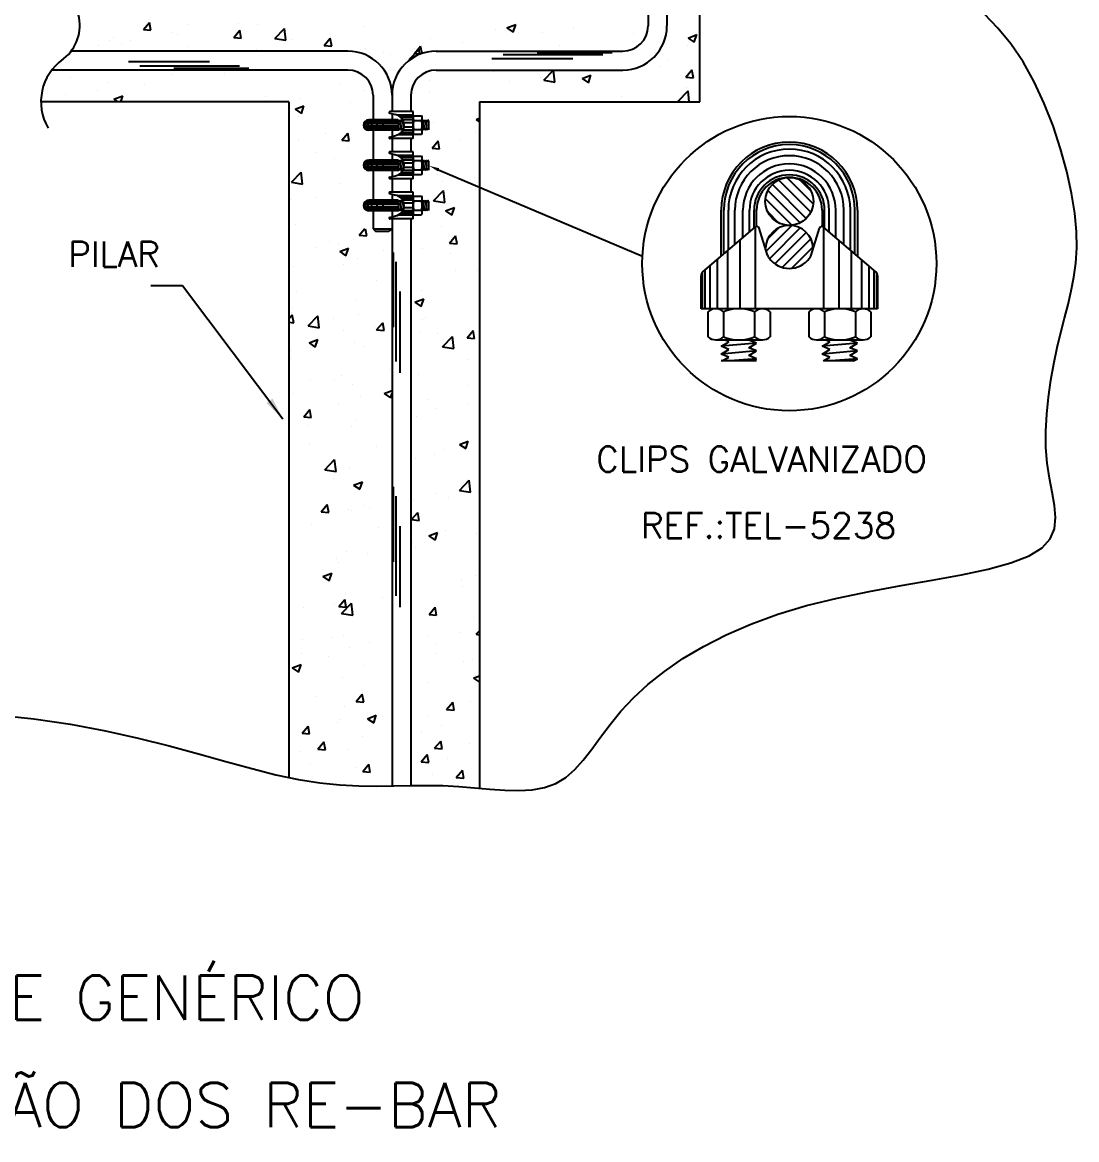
# Model space of a CAD drawing. Header units: millimetres. Extents: x -6590.6 to -6575.7, y -4438.3 to -4423.4.
# Drawn here: x -6584.1 to -6575.73, y -4438.28 to -4429.42 of the extents above; entities that cross this region are included whole.
import ezdxf
from ezdxf.enums import TextEntityAlignment as Align

# ---------------------------------------------------------------- set-up
doc = ezdxf.new("R2010")
doc.units = ezdxf.units.MM
doc.header["$LTSCALE"] = 10
doc.layers.add('Termotécnica', color=7, linetype='Continuous')
doc.styles.add('60CL', font='romans.shx', dxfattribs={"height": 1.5})
doc.styles.add('r140', font='romans.shx')
doc.styles.add('r80', font='romans.shx')

# ---------------------------------------------------------------- blocks, each defined once
blk = doc.blocks.new('*X1')
at = {"color": 0}
for p, q in [((4775.85, 1685.31), (4775.85, 1685.31)), ((4855.79, 1687.53), (4855.79, 1687.53)), ((4897.92, 1688.18), (4897.92, 1688.18)), ((4796.89, 1674.88), (4796.89, 1674.88)), ((4805.28, 1681.13), (4805.28, 1681.13)), ((4834.77, 1679.87), (4834.77, 1679.87)), ((4989, 1680.34), (4989, 1680.34)), ((5008.37, 1675.18), (5008.37, 1675.18)), ((4753.94, 1674.09), (4753.94, 1674.09)), ((4771.86, 1671.58), (4771.86, 1671.58)), ((4810.3, 1668.14), (4817.3, 1670.82)), ((4810.3, 1668.14), (4813.44, 1666.02)), ((4815.69, 1666.02), (4817.3, 1670.82)), ((4930.68, 1670.33), (4930.68, 1670.33)), ((4957.86, 1668.78), (4957.86, 1668.78)), ((4954.01, 1660.13), (4961.01, 1662.81)), ((4954.01, 1660.13), (4958.98, 1656.77)), ((4958.98, 1656.77), (4961.01, 1662.81)), ((4997.68, 1665.33), (4997.68, 1665.33)), ((4956.92, 1654.31), (4956.92, 1654.31)), ((4978, 1640.88), (4978, 1640.88)), ((4990.95, 1635.5), (4995.77, 1641.24)), ((4996.93, 1634.97), (4995.77, 1641.24)), ((4956.64, 1635.49), (4956.64, 1635.49)), ((4990.95, 1635.5), (4996.92, 1634.97)), ((4971.37, 1625.89), (4971.37, 1625.89)), ((4996.4, 1629.19), (4996.4, 1629.19)), ((4984.87, 1620.68), (4984.87, 1620.68)), ((4951.07, 1602.2), (4958.85, 1610.31)), ((4959.96, 1600.81), (4958.86, 1610.31)), ((4951.07, 1602.2), (4959.96, 1600.82)), ((4955.42, 1602.2), (4955.42, 1602.2)), ((4990.4, 1601.22), (4990.4, 1601.22)), ((4950.51, 1588.71), (4950.51, 1588.71)), ((4970.1, 1589.75), (4970.1, 1589.75)), ((4954.21, 1568.91), (4954.21, 1568.91)), ((5004.82, 1560.28), (5009.22, 1565.51)), ((5004.82, 1560.28), (5010.8, 1559.75)), ((5010.8, 1559.75), (5009.84, 1564.94)), ((4981.66, 1555.29), (4981.66, 1555.29)), ((4988.7, 1553.71), (4988.7, 1553.71)), ((4970.93, 1550.12), (4970.93, 1550.12)), ((4989.37, 1547.35), (4996.37, 1550.04)), ((4989.37, 1547.35), (4994.34, 1543.99)), ((4994.34, 1543.99), (4996.37, 1550.03)), ((5003.5, 1542.02), (5003.5, 1542.02)), ((5024.31, 1547.87), (5024.31, 1547.87)), ((4952.99, 1535.62), (4952.99, 1535.62)), ((4992.01, 1536.69), (4992.01, 1536.69)), ((5018.51, 1524.17), (5018.51, 1524.17)), ((4955.36, 1515.85), (4955.36, 1515.85)), ((5002.29, 1508.73), (5002.29, 1508.73)), ((4951.03, 1499.29), (4951.03, 1499.29)), ((4951.78, 1502.33), (4951.78, 1502.33)), ((4949.09, 1493.86), (4951.79, 1497.08)), ((4949.09, 1491.15), (4952.95, 1490.81)), ((4952.95, 1490.81), (4951.79, 1497.08)), ((4964.32, 1488.23), (4972.11, 1496.35)), ((4973.22, 1486.85), (4972.11, 1496.35)), ((4984.58, 1494.05), (4984.58, 1494.05)), ((5004.42, 1497.04), (5004.42, 1497.04)), ((5018.7, 1485.06), (5023.52, 1490.8)), ((5024.68, 1484.53), (5023.52, 1490.8)), ((4964.32, 1488.23), (4973.22, 1486.85)), ((4992.2, 1484.73), (4992.2, 1484.73)), ((5017.24, 1488.02), (5017.24, 1488.02)), ((5018.7, 1485.06), (5024.68, 1484.54)), ((4965.04, 1474.84), (4972.04, 1477.52)), ((4965.04, 1474.84), (4970.01, 1471.48)), ((4970.01, 1471.48), (4972.04, 1477.52)), ((5001.07, 1475.44), (5001.07, 1475.44)), ((5008.54, 1472.09), (5008.54, 1472.09)), ((4950.56, 1469.04), (4950.56, 1469.04)), ((4950.22, 1462.08), (4950.22, 1462.08)), ((5028.8, 1453.57), (5028.8, 1453.57)), ((4965.9, 1445.28), (4965.9, 1445.28)), ((4984.94, 1445.94), (4984.94, 1445.94)), ((4990.93, 1448.58), (4990.93, 1448.58)), ((4949.34, 1435.75), (4949.34, 1435.75)), ((4999.85, 1442.16), (4999.85, 1442.16)), ((5024.73, 1434.57), (5030.88, 1436.93)), ((4952.64, 1434.76), (4952.64, 1434.76)), ((4988.41, 1427.09), (4988.41, 1427.09)), ((5006.03, 1432.5), (5006.03, 1432.5)), ((5024.73, 1434.57), (5029.7, 1431.22)), ((5029.7, 1431.21), (5030.88, 1434.72)), ((4960.85, 1416.11), (4965.67, 1421.86)), ((4966.83, 1415.59), (4965.67, 1421.86)), ((4960.85, 1416.11), (4966.82, 1415.59)), ((4964.62, 1409.14), (4964.62, 1409.14)), ((5002.5, 1414.12), (5002.5, 1414.12)), ((4998.64, 1408.87), (4998.64, 1408.87)), ((4965.05, 1395.11), (4965.05, 1395.11)), ((5018.43, 1392.85), (5018.43, 1392.85)), ((4977.58, 1374.27), (4985.37, 1382.39)), ((4986.48, 1372.89), (4985.37, 1382.38)), ((4976.19, 1374.68), (4976.19, 1374.68)), ((4977.58, 1374.27), (4986.47, 1372.89)), ((4997.42, 1375.58), (4997.42, 1375.58)), ((4984.28, 1367.42), (4984.28, 1367.42)), ((5000.39, 1362.06), (5007.4, 1364.75)), ((5005.37, 1358.7), (5007.4, 1364.74)), ((5000.39, 1362.06), (5005.37, 1358.7)), ((4974.72, 1340.9), (4979.54, 1346.64)), ((4974.72, 1340.9), (4980.7, 1340.37)), ((4980.7, 1340.37), (4979.54, 1346.64)), ((4996.21, 1342.29), (4996.21, 1342.29)), ((4998.96, 1341.75), (4998.96, 1341.75)), ((5008.24, 1345.46), (5008.24, 1345.46)), ((5013.04, 1343.56), (5013.04, 1343.56)), ((4949.88, 1335.24), (4949.88, 1335.24)), ((4949.92, 1335.45), (4949.92, 1335.45)), ((4966.66, 1330.57), (4966.66, 1330.57)), ((5020.04, 1328.32), (5020.04, 1328.32)), ((4986.73, 1304.12), (4986.73, 1304.12)), ((4994.99, 1309), (4994.99, 1309)), ((5011.76, 1307.41), (5011.76, 1307.41)), ((4988.11, 1300.46), (4988.11, 1300.46)), ((4976.06, 1289.54), (4983.07, 1292.23)), ((4976.06, 1289.54), (4981.04, 1286.19)), ((4979.06, 1290.92), (4979.06, 1290.92)), ((4981.04, 1286.18), (4983.07, 1292.23)), ((4985.46, 1267.97), (4985.46, 1267.97)), ((4988.6, 1265.68), (4993.42, 1271.42)), ((4990.84, 1260.3), (4998.63, 1268.42)), ((4994.58, 1265.15), (4993.42, 1271.42)), ((4993.77, 1275.71), (4993.77, 1275.71)), ((4999.73, 1258.92), (4998.63, 1268.42)), ((5023.33, 1272.96), (5023.33, 1272.96)), ((4960.42, 1264.67), (4960.42, 1264.67)), ((4988.6, 1265.68), (4994.57, 1265.15)), ((4990.84, 1260.3), (4999.73, 1258.93)), ((4983.99, 1240.79), (4983.99, 1240.79)), ((4992.56, 1242.42), (4992.56, 1242.42)), ((4959.59, 1239.82), (4959.59, 1239.82)), ((4997.02, 1233.52), (4997.02, 1233.52)), ((5012.97, 1237.56), (5012.97, 1237.56)), ((4959.15, 1228.53), (4959.15, 1228.53)), ((4980.67, 1226.39), (4980.67, 1226.39)), ((4951.73, 1217.03), (4958.73, 1219.72)), ((4951.73, 1217.03), (4956.71, 1213.67)), ((4956.71, 1213.67), (4958.73, 1219.71)), ((5007.95, 1218.83), (5007.95, 1218.83)), ((4949.63, 1208.82), (4949.63, 1208.82)), ((4991.34, 1209.13), (4991.34, 1209.13)), ((4970.72, 1194.07), (4970.72, 1194.07)), ((5002.47, 1190.46), (5007.29, 1196.2)), ((5002.47, 1190.46), (5008.45, 1189.93)), ((5008.45, 1189.93), (5007.29, 1196.2)), ((4993.07, 1186.73), (4993.07, 1186.73)), ((5011.42, 1176.77), (5018.42, 1179.45)), ((5016.4, 1173.41), (5018.43, 1179.45)), ((4987.82, 1173.83), (4987.82, 1173.83)), ((4990.13, 1175.84), (4990.13, 1175.84)), ((5011.42, 1176.77), (5016.4, 1173.41)), ((5007.57, 1162.95), (5007.57, 1162.95))]:
    blk.add_line(p, q, dxfattribs=at)

msp = doc.modelspace()

# ---------------------------------------------------------------- linework, layer by layer
at = {"layer": 'Termotécnica', "color": 3}
for p, q in [((-6579.1324, -4424.1858), (-6579.1324, -4429.4507)), ((-6578.9824, -4424.1858), (-6578.9824, -4429.4507)), ((-6578.7213, -4430.0526), (-6578.7213, -4429.2579)), ((-6581.5139, -4429.6507), (-6583.7104, -4429.6507)), ((-6580.8139, -4429.6507), (-6579.3324, -4429.6507)), ((-6581.5139, -4429.8007), (-6583.8639, -4429.8007)), ((-6580.8139, -4429.8007), (-6579.3324, -4429.8007)), ((-6581.3139, -4430.0007), (-6581.3139, -4430.1954)), ((-6581.1639, -4430.0007), (-6581.1639, -4430.1301)), ((-6581.0139, -4430.0007), (-6581.0139, -4430.1301)), ((-6581.9818, -4430.0526), (-6583.949, -4430.0526)), ((-6581.9818, -4430.0526), (-6581.9818, -4435.4111)), ((-6580.4708, -4430.0526), (-6578.7213, -4430.0526)), ((-6580.4708, -4430.0526), (-6580.4708, -4435.4972)), ((-6581.1639, -4430.1468), (-6581.1639, -4430.1954)), ((-6581.3139, -4430.2786), (-6581.3139, -4430.5144)), ((-6581.1639, -4430.2786), (-6581.1639, -4430.3272)), ((-6581.1639, -4430.3439), (-6581.1639, -4430.449)), ((-6581.0139, -4430.3439), (-6581.0139, -4430.449)), ((-6581.1639, -4430.471), (-6581.1639, -4430.5144)), ((-6581.3139, -4430.5024), (-6581.3139, -4430.5144)), ((-6581.3139, -4430.5975), (-6581.3139, -4430.8333)), ((-6581.1639, -4430.5975), (-6581.1639, -4430.6461)), ((-6581.1639, -4430.6629), (-6581.1639, -4430.768)), ((-6581.0139, -4430.6629), (-6581.0139, -4430.768)), ((-6581.3139, -4430.8214), (-6581.3139, -4430.8333)), ((-6581.1639, -4430.7847), (-6581.1639, -4430.8333)), ((-6581.1639, -4430.79), (-6581.1639, -4430.8333)), ((-6581.3139, -4430.9165), (-6581.3139, -4431.0609)), ((-6581.1639, -4430.9165), (-6581.1639, -4430.9651)), ((-6581.1639, -4430.9165), (-6581.1639, -4430.9651)), ((-6581.1639, -4430.9818), (-6581.1639, -4435.4781)), ((-6581.0139, -4430.9818), (-6581.0139, -4435.4751))]:
    msp.add_line(p, q, dxfattribs=at)
at = {"layer": 'Termotécnica', "color": 1, "linetype": 'Continuous'}
for p, q in [((-6583.1365, -4429.4801), (-6583.0883, -4429.4226)), ((-6583.0767, -4429.4853), (-6583.0883, -4429.4227)), ((-6583.1365, -4429.4801), (-6583.0767, -4429.4853)), ((-6582.9026, -4429.5045), (-6582.9026, -4429.5045)), ((-6582.7874, -4429.4399), (-6582.7874, -4429.4399)), ((-6582.4192, -4429.5428), (-6582.371, -4429.4854)), ((-6582.3832, -4429.4296), (-6582.3832, -4429.4296)), ((-6582.3594, -4429.5481), (-6582.371, -4429.4854)), ((-6582.2304, -4429.4365), (-6582.2304, -4429.4365)), ((-6582.0946, -4429.5511), (-6582.0167, -4429.47)), ((-6582.0057, -4429.565), (-6582.0167, -4429.47)), ((-6581.3814, -4429.4592), (-6581.3814, -4429.4592)), ((-6580.344, -4429.4826), (-6580.344, -4429.4826)), ((-6580.2522, -4429.4664), (-6580.1821, -4429.4395)), ((-6580.2522, -4429.4664), (-6580.2024, -4429.5)), ((-6580.2024, -4429.5), (-6580.1821, -4429.4396)), ((-6579.9722, -4429.499), (-6579.9722, -4429.499)), ((-6579.7219, -4429.4661), (-6579.7219, -4429.4661)), ((-6579.2499, -4429.5089), (-6579.2499, -4429.5089)), ((-6583.4077, -4429.5686), (-6583.4077, -4429.5686)), ((-6583.3706, -4429.54), (-6583.3706, -4429.54)), ((-6583.3103, -4429.591), (-6583.3103, -4429.591)), ((-6583.2407, -4429.5695), (-6583.2407, -4429.5695)), ((-6582.862, -4429.5197), (-6582.862, -4429.5197)), ((-6582.4192, -4429.5428), (-6582.3594, -4429.5481)), ((-6582.0946, -4429.5511), (-6582.0057, -4429.5649)), ((-6581.9646, -4429.5593), (-6581.9646, -4429.5593)), ((-6581.702, -4429.6056), (-6581.6537, -4429.5481)), ((-6581.6422, -4429.6108), (-6581.6537, -4429.5482)), ((-6580.8575, -4429.5531), (-6580.8575, -4429.5531)), ((-6580.6038, -4429.5822), (-6580.6038, -4429.5822)), ((-6578.815, -4429.5465), (-6578.745, -4429.5196)), ((-6578.815, -4429.5465), (-6578.7653, -4429.58)), ((-6578.7653, -4429.5801), (-6578.745, -4429.5197)), ((-6583.491, -4429.6025), (-6583.491, -4429.6025)), ((-6582.7764, -4429.6135), (-6582.7764, -4429.6135)), ((-6582.2426, -4429.6361), (-6582.2426, -4429.6361)), ((-6581.702, -4429.6056), (-6581.6422, -4429.6108)), ((-6581.3769, -4429.628), (-6581.3769, -4429.628)), ((-6581.2329, -4429.665), (-6581.2329, -4429.665)), ((-6581.175, -4429.6812), (-6581.175, -4429.6812)), ((-6581.0274, -4429.7167), (-6580.9495, -4429.6355)), ((-6580.9847, -4429.6683), (-6580.9365, -4429.6109)), ((-6580.9847, -4429.6683), (-6580.9359, -4429.6726)), ((-6580.9825, -4429.632), (-6580.9825, -4429.632)), ((-6580.9448, -4429.676), (-6580.9495, -4429.6355)), ((-6580.9258, -4429.669), (-6580.9365, -4429.6109)), ((-6579.8331, -4429.609), (-6579.8331, -4429.609)), ((-6578.8183, -4429.6061), (-6578.8183, -4429.6061)), ((-6581.0274, -4429.7167), (-6581.02, -4429.7178)), ((-6579.0397, -4429.7714), (-6579.0397, -4429.7714)), ((-6578.9747, -4429.7275), (-6578.9747, -4429.7275)), ((-6578.7243, -4429.6945), (-6578.7243, -4429.6945)), ((-6580.3562, -4429.8155), (-6580.3562, -4429.8155)), ((-6579.985, -4429.8605), (-6579.985, -4429.8605)), ((-6579.9601, -4429.8822), (-6579.8822, -4429.801)), ((-6579.8712, -4429.896), (-6579.8822, -4429.801)), ((-6579.6552, -4429.869), (-6579.5852, -4429.8421)), ((-6579.6062, -4429.8106), (-6579.6062, -4429.8106)), ((-6579.6055, -4429.9026), (-6579.5852, -4429.8422)), ((-6578.8329, -4429.8566), (-6578.7847, -4429.7991)), ((-6578.8329, -4429.8566), (-6578.7731, -4429.8618)), ((-6578.7731, -4429.8619), (-6578.7847, -4429.7992)), ((-6580.8696, -4429.8859), (-6580.8696, -4429.8859)), ((-6580.2353, -4429.8934), (-6580.2353, -4429.8934)), ((-6579.9601, -4429.8822), (-6579.8712, -4429.896)), ((-6579.6552, -4429.869), (-6579.6055, -4429.9026)), ((-6578.8304, -4429.939), (-6578.8304, -4429.939)), ((-6580.8669, -4429.9766), (-6580.8669, -4429.9766)), ((-6579.3439, -4430.0094), (-6579.3439, -4430.0094)), ((-6578.8929, -4430.0477), (-6578.815, -4429.9665)), ((-6578.805, -4430.0526), (-6578.815, -4429.9666)), ((-6578.8929, -4430.0477), (-6578.8615, -4430.0526)), ((-6580.8359, -4430.2148), (-6580.8359, -4430.2148)), ((-6580.4955, -4430.1916), (-6580.4708, -4430.1821)), ((-6580.4955, -4430.1916), (-6580.4708, -4430.2082)), ((-6580.4984, -4430.2878), (-6580.4984, -4430.2878)), ((-6580.8459, -4430.4205), (-6580.7977, -4430.3631)), ((-6580.7862, -4430.4258), (-6580.7977, -4430.3631)), ((-6580.625, -4430.3491), (-6580.625, -4430.3491)), ((-6580.8459, -4430.4205), (-6580.7862, -4430.4257)), ((-6580.8939, -4430.5517), (-6580.8939, -4430.5517)), ((-6580.8012, -4430.6254), (-6580.8012, -4430.6254)), ((-6580.5111, -4430.6493), (-6580.5111, -4430.6493)), ((-6580.7614, -4430.6822), (-6580.7614, -4430.6822)), ((-6580.501, -4430.7456), (-6580.501, -4430.7456)), ((-6580.834, -4430.8379), (-6580.7561, -4430.7567)), ((-6580.834, -4430.8379), (-6580.7451, -4430.8517)), ((-6580.7451, -4430.8517), (-6580.7561, -4430.7567)), ((-6580.9061, -4430.8846), (-6580.9061, -4430.8846)), ((-6580.8939, -4430.8707), (-6580.8939, -4430.8707)), ((-6580.7388, -4430.9167), (-6580.6688, -4430.8898)), ((-6580.7388, -4430.9167), (-6580.689, -4430.9503)), ((-6580.689, -4430.9503), (-6580.6688, -4430.8899)), ((-6581.0025, -4431.0755), (-6581.0025, -4431.0755)), ((-6580.7742, -4431.0437), (-6580.7742, -4431.0437)), ((-6580.7072, -4431.1727), (-6580.659, -4431.1153)), ((-6580.7072, -4431.1727), (-6580.6474, -4431.1779)), ((-6580.6474, -4431.178), (-6580.659, -4431.1153)), ((-6580.9183, -4431.2175), (-6580.9183, -4431.2175)), ((-6580.6958, -4431.2566), (-6580.6958, -4431.2566)), ((-6580.6585, -4431.3883), (-6580.6585, -4431.3883)), ((-6580.4849, -4431.3909), (-6580.4849, -4431.3909)), ((-6580.9304, -4431.5504), (-6580.9304, -4431.5504)), ((-6580.9821, -4431.6419), (-6580.9121, -4431.615)), ((-6580.9323, -4431.6754), (-6580.9121, -4431.615)), ((-6580.9821, -4431.6419), (-6580.9324, -4431.6754)), ((-6580.9216, -4431.7827), (-6580.9216, -4431.7827)), ((-6580.8947, -4431.7649), (-6580.8947, -4431.7649)), ((-6580.9426, -4431.8833), (-6580.9426, -4431.8833)), ((-6580.8041, -4431.8917), (-6580.8041, -4431.8917)), ((-6580.5684, -4431.9249), (-6580.5202, -4431.8674)), ((-6580.5087, -4431.9302), (-6580.5202, -4431.8675)), ((-6580.7622, -4431.9959), (-6580.6843, -4431.9148)), ((-6580.6733, -4432.0098), (-6580.6843, -4431.9148)), ((-6580.5684, -4431.9249), (-6580.5087, -4431.9301)), ((-6580.7622, -4431.9959), (-6580.6733, -4432.0097)), ((-6580.5531, -4432.0939), (-6580.5531, -4432.0939)), ((-6580.9547, -4432.2162), (-6580.9547, -4432.2162)), ((-6581.0054, -4432.3418), (-6581.0054, -4432.3418)), ((-6580.5556, -4432.2985), (-6580.5556, -4432.2985)), ((-6580.8786, -4432.4102), (-6580.8786, -4432.4102)), ((-6580.8162, -4432.4883), (-6580.8162, -4432.4883)), ((-6580.5658, -4432.4554), (-6580.5658, -4432.4554)), ((-6580.9669, -4432.5491), (-6580.9669, -4432.5491)), ((-6580.6285, -4432.7696), (-6580.5585, -4432.7427)), ((-6580.6285, -4432.7696), (-6580.5788, -4432.8032)), ((-6580.5788, -4432.8032), (-6580.5585, -4432.7428)), ((-6580.8289, -4432.8498), (-6580.8289, -4432.8498)), ((-6580.7546, -4432.8068), (-6580.7546, -4432.8068)), ((-6580.9791, -4432.882), (-6580.9791, -4432.882)), ((-6580.6296, -4433.1356), (-6580.5517, -4433.0544)), ((-6580.5407, -4433.1494), (-6580.5517, -4433.0544)), ((-6580.6296, -4433.1356), (-6580.5407, -4433.1494)), ((-6580.4778, -4433.1445), (-6580.4778, -4433.1445)), ((-6580.9912, -4433.2149), (-6580.9912, -4433.2149)), ((-6580.8071, -4433.158), (-6580.8071, -4433.158)), ((-6580.7132, -4433.1943), (-6580.7132, -4433.1943)), ((-6581.0082, -4433.3665), (-6580.96, -4433.3091)), ((-6580.9484, -4433.3718), (-6580.96, -4433.3091)), ((-6580.9493, -4433.3178), (-6580.9493, -4433.3178)), ((-6581.0082, -4433.3665), (-6580.9484, -4433.3718)), ((-6580.8718, -4433.4948), (-6580.8018, -4433.4679)), ((-6580.8718, -4433.4948), (-6580.8221, -4433.5283)), ((-6580.8221, -4433.5284), (-6580.8018, -4433.4679)), ((-6580.7385, -4433.4521), (-6580.7385, -4433.4521)), ((-6580.49, -4433.4774), (-6580.49, -4433.4774)), ((-6581.0034, -4433.5478), (-6581.0034, -4433.5478)), ((-6581.0084, -4433.6081), (-6581.0084, -4433.6081)), ((-6580.9763, -4433.5888), (-6580.9763, -4433.5888)), ((-6580.6144, -4433.8486), (-6580.6144, -4433.8486)), ((-6580.5021, -4433.8103), (-6580.5021, -4433.8103)), ((-6580.6078, -4433.9), (-6580.6078, -4433.9)), ((-6580.8694, -4434.1187), (-6580.8212, -4434.0613)), ((-6580.8694, -4434.1187), (-6580.8097, -4434.124)), ((-6580.8097, -4434.124), (-6580.8212, -4434.0613)), ((-6580.5143, -4434.1432), (-6580.5143, -4434.1432)), ((-6580.8709, -4434.2944), (-6580.8709, -4434.2944)), ((-6580.6206, -4434.2615), (-6580.6206, -4434.2615)), ((-6580.4971, -4434.2752), (-6580.4708, -4434.2479)), ((-6580.4971, -4434.2752), (-6580.4708, -4434.2793)), ((-6580.8092, -4434.3596), (-6580.8092, -4434.3596)), ((-6580.81, -4434.4243), (-6580.81, -4434.4243)), ((-6580.5983, -4434.494), (-6580.5983, -4434.494)), ((-6580.5264, -4434.4761), (-6580.5264, -4434.4761)), ((-6580.5182, -4434.6225), (-6580.4708, -4434.6043)), ((-6580.5182, -4434.6225), (-6580.4708, -4434.6545)), ((-6580.5049, -4434.606), (-6580.5049, -4434.606)), ((-6580.8836, -4434.6559), (-6580.8836, -4434.6559)), ((-6580.7307, -4434.8709), (-6580.6825, -4434.8135)), ((-6580.6709, -4434.8762), (-6580.6825, -4434.8135)), ((-6580.5386, -4434.8089), (-6580.5386, -4434.8089)), ((-6581.0113, -4434.8744), (-6581.0113, -4434.8744)), ((-6581.0081, -4434.8679), (-6581.0081, -4434.8679)), ((-6580.7307, -4434.8709), (-6580.6709, -4434.8761)), ((-6580.4743, -4434.8905), (-6580.4743, -4434.8905)), ((-6581.8772, -4435.061), (-6581.829, -4435.0036)), ((-6581.8175, -4435.0663), (-6581.829, -4435.0036)), ((-6580.876, -4434.93), (-6580.876, -4434.93)), ((-6580.768, -4435.0004), (-6580.768, -4435.0004)), ((-6581.8772, -4435.061), (-6581.8175, -4435.0662)), ((-6580.9264, -4435.051), (-6580.9264, -4435.051)), ((-6581.7525, -4435.1858), (-6581.7043, -4435.1283)), ((-6581.6927, -4435.191), (-6581.7043, -4435.1284)), ((-6580.8257, -4435.1798), (-6580.7775, -4435.1224)), ((-6580.8257, -4435.1798), (-6580.766, -4435.1851)), ((-6580.766, -4435.1851), (-6580.7775, -4435.1224)), ((-6580.5508, -4435.1418), (-6580.5508, -4435.1418)), ((-6581.8892, -4435.2073), (-6581.8892, -4435.2073)), ((-6581.7525, -4435.1858), (-6581.6927, -4435.191)), ((-6581.5061, -4435.1871), (-6581.5061, -4435.1871)), ((-6580.9327, -4435.2868), (-6580.8845, -4435.2293)), ((-6580.8729, -4435.292), (-6580.8845, -4435.2294)), ((-6580.7247, -4435.2627), (-6580.7247, -4435.2627)), ((-6581.8086, -4435.3081), (-6581.8086, -4435.3081)), ((-6581.4456, -4435.3333), (-6581.4456, -4435.3333)), ((-6581.3961, -4435.364), (-6581.3478, -4435.3065)), ((-6581.3363, -4435.3693), (-6581.3478, -4435.3066)), ((-6580.9327, -4435.2868), (-6580.8729, -4435.292)), ((-6580.6535, -4435.4115), (-6580.6053, -4435.3541)), ((-6580.5937, -4435.4168), (-6580.6053, -4435.3541)), ((-6581.3961, -4435.364), (-6581.3363, -4435.3692)), ((-6580.8457, -4435.3888), (-6580.8457, -4435.3888)), ((-6580.6535, -4435.4115), (-6580.5937, -4435.4167))]:
    msp.add_line(p, q, dxfattribs=at)
at = {"layer": 'Termotécnica', "color": 1}
for p, q in [((-6579.4924, -4429.6787), (-6580.2827, -4429.6787)), ((-6580.0118, -4429.6613), (-6579.4178, -4429.6613)), ((-6582.6114, -4429.7368), (-6583.2551, -4429.7368)), ((-6582.3746, -4429.7691), (-6583.165, -4429.7691)), ((-6579.7291, -4429.711), (-6580.3729, -4429.711)), ((-6582.8941, -4429.7865), (-6582.3001, -4429.7865)), ((-6581.3835, -4430.2584), (-6581.3835, -4430.2156)), ((-6581.1148, -4430.212), (-6581.3811, -4430.212)), ((-6581.3716, -4430.2711), (-6581.3716, -4430.2029)), ((-6581.1157, -4430.2014), (-6581.3693, -4430.2014)), ((-6581.3538, -4430.2781), (-6581.3538, -4430.1958)), ((-6581.3241, -4430.2786), (-6581.3241, -4430.1954)), ((-6581.2825, -4430.2786), (-6581.2825, -4430.1954)), ((-6581.235, -4430.2786), (-6581.235, -4430.1954)), ((-6580.9968, -4430.1657), (-6581.1074, -4430.1657)), ((-6581.098, -4430.1954), (-6581.0908, -4430.2786)), ((-6580.9968, -4430.1776), (-6581.0926, -4430.1776)), ((-6581.0797, -4430.1954), (-6581.0736, -4430.2669)), ((-6580.9968, -4430.1954), (-6581.0791, -4430.1954)), ((-6580.9968, -4430.2192), (-6581.07, -4430.2192)), ((-6580.9156, -4430.1954), (-6580.9085, -4430.2786)), ((-6580.8974, -4430.1954), (-6580.8902, -4430.2786)), ((-6580.8792, -4430.1954), (-6580.8738, -4430.2574)), ((-6581.1134, -4430.2275), (-6581.3883, -4430.2275)), ((-6581.1118, -4430.2465), (-6581.3883, -4430.2465)), ((-6581.1105, -4430.2619), (-6581.3811, -4430.2619)), ((-6581.1095, -4430.2726), (-6581.3693, -4430.2726)), ((-6580.9968, -4430.3083), (-6581.1074, -4430.3083)), ((-6580.9968, -4430.2964), (-6581.0926, -4430.2964)), ((-6580.9968, -4430.2786), (-6581.0791, -4430.2786)), ((-6580.9968, -4430.2548), (-6581.07, -4430.2548)), ((-6580.9968, -4430.4847), (-6581.1074, -4430.4847)), ((-6581.1134, -4430.5464), (-6581.3883, -4430.5464)), ((-6581.1118, -4430.5654), (-6581.3883, -4430.5654)), ((-6581.3835, -4430.5774), (-6581.3835, -4430.5345)), ((-6581.1148, -4430.531), (-6581.3811, -4430.531)), ((-6581.3716, -4430.5901), (-6581.3716, -4430.5218)), ((-6581.1157, -4430.5203), (-6581.3693, -4430.5203)), ((-6581.3538, -4430.5971), (-6581.3538, -4430.5148)), ((-6581.3241, -4430.5975), (-6581.3241, -4430.5144)), ((-6581.2825, -4430.5975), (-6581.2825, -4430.5144)), ((-6581.235, -4430.5975), (-6581.235, -4430.5144)), ((-6581.098, -4430.5144), (-6581.0908, -4430.5975)), ((-6580.9968, -4430.4965), (-6581.0926, -4430.4965)), ((-6581.0797, -4430.5144), (-6581.0736, -4430.5858)), ((-6580.9968, -4430.5144), (-6581.0791, -4430.5144)), ((-6580.9968, -4430.5381), (-6581.07, -4430.5381)), ((-6580.9968, -4430.5738), (-6581.07, -4430.5738)), ((-6580.9156, -4430.5144), (-6580.9085, -4430.5975)), ((-6580.8974, -4430.5144), (-6580.8902, -4430.5975)), ((-6580.8792, -4430.5144), (-6580.8738, -4430.5763)), ((-6581.1105, -4430.5809), (-6581.3811, -4430.5809)), ((-6581.1095, -4430.5916), (-6581.3693, -4430.5916)), ((-6580.9968, -4430.6272), (-6581.1074, -4430.6272)), ((-6580.9968, -4430.6153), (-6581.0926, -4430.6153)), ((-6580.9968, -4430.5975), (-6581.0791, -4430.5975)), ((-6577.8219, -4430.8622), (-6578.0311, -4430.6529)), ((-6577.8767, -4430.9771), (-6578.1461, -4430.7077)), ((-6577.8411, -4430.9278), (-6578.0968, -4430.6721)), ((-6577.84, -4430.7592), (-6577.9282, -4430.671)), ((-6581.3716, -4430.909), (-6581.3716, -4430.8408)), ((-6581.1157, -4430.8393), (-6581.3693, -4430.8393)), ((-6581.3538, -4430.916), (-6581.3538, -4430.8337)), ((-6581.3241, -4430.9165), (-6581.3241, -4430.8333)), ((-6581.2825, -4430.9165), (-6581.2825, -4430.8333)), ((-6581.235, -4430.9165), (-6581.235, -4430.8333)), ((-6580.9968, -4430.8036), (-6581.1074, -4430.8036)), ((-6581.098, -4430.8333), (-6581.0908, -4430.9165)), ((-6580.9968, -4430.8155), (-6581.0926, -4430.8155)), ((-6581.0797, -4430.8333), (-6581.0736, -4430.9048)), ((-6580.9968, -4430.8333), (-6581.0791, -4430.8333)), ((-6580.9156, -4430.8333), (-6580.9085, -4430.9165)), ((-6580.8974, -4430.8333), (-6580.8902, -4430.9165)), ((-6580.8792, -4430.8333), (-6580.8738, -4430.8953)), ((-6577.9916, -4431.0319), (-6578.2008, -4430.8226)), ((-6577.926, -4431.0127), (-6578.1816, -4430.757)), ((-6581.1134, -4430.8654), (-6581.3883, -4430.8654)), ((-6581.1118, -4430.8844), (-6581.3883, -4430.8844)), ((-6581.3835, -4430.8963), (-6581.3835, -4430.8535)), ((-6581.1148, -4430.8499), (-6581.3811, -4430.8499)), ((-6581.1105, -4430.8998), (-6581.3811, -4430.8998)), ((-6581.1095, -4430.9105), (-6581.3693, -4430.9105)), ((-6580.9968, -4430.9165), (-6581.0791, -4430.9165)), ((-6580.9968, -4430.8571), (-6581.07, -4430.8571)), ((-6580.9968, -4430.8927), (-6581.07, -4430.8927)), ((-6578.5314, -4431.2596), (-6578.5314, -4430.9119)), ((-6578.4954, -4431.2288), (-6578.4954, -4430.9119)), ((-6578.4434, -4431.1842), (-6578.4434, -4430.9119)), ((-6578.3794, -4431.1293), (-6578.3794, -4430.9119)), ((-6578.3274, -4431.0848), (-6578.3274, -4430.9119)), ((-6578.2914, -4431.0539), (-6578.2914, -4430.9119)), ((-6578.0945, -4431.0138), (-6578.1828, -4430.9256)), ((-6577.7314, -4431.0539), (-6577.7314, -4430.9119)), ((-6577.6954, -4431.0848), (-6577.6954, -4430.9119)), ((-6577.6434, -4431.1293), (-6577.6434, -4430.9119)), ((-6577.5794, -4431.1842), (-6577.5794, -4430.9119)), ((-6577.5274, -4431.2288), (-6577.5274, -4430.9119)), ((-6577.4914, -4431.2596), (-6577.4914, -4430.9119)), ((-6580.9968, -4430.9462), (-6581.1074, -4430.9462)), ((-6580.9968, -4430.9343), (-6581.0926, -4430.9343)), ((-6577.9916, -4431.0339), (-6578.1943, -4431.2366)), ((-6578.0945, -4431.052), (-6578.1828, -4431.1402)), ((-6577.926, -4431.0531), (-6578.1694, -4431.2966)), ((-6577.8767, -4431.0887), (-6578.1259, -4431.3379)), ((-6578.4029, -4431.1495), (-6578.4029, -4431.6939)), ((-6577.8411, -4431.138), (-6578.0687, -4431.3655)), ((-6577.6199, -4431.1495), (-6577.6199, -4431.6939)), ((-6581.1518, -4431.8408), (-6581.1518, -4431.2468)), ((-6578.5029, -4431.2352), (-6578.5029, -4431.6939)), ((-6577.8219, -4431.2036), (-6577.9911, -4431.3729)), ((-6577.5199, -4431.2352), (-6577.5199, -4431.6939)), ((-6581.1344, -4431.3213), (-6581.1344, -4432.1117)), ((-6578.6429, -4431.3552), (-6578.6429, -4431.6939)), ((-6578.5829, -4431.3038), (-6578.5829, -4431.6939)), ((-6577.4399, -4431.3038), (-6577.4399, -4431.6939)), ((-6577.3799, -4431.3552), (-6577.3799, -4431.6939)), ((-6578.7029, -4431.4077), (-6578.7029, -4431.6939)), ((-6578.6829, -4431.3895), (-6578.6829, -4431.6939)), ((-6577.3399, -4431.3895), (-6577.3399, -4431.6939)), ((-6577.3199, -4431.4077), (-6577.3199, -4431.6939)), ((-6581.1021, -4431.5581), (-6581.1021, -4432.2018)), ((-6578.2714, -4431.9673), (-6578.5514, -4431.9914)), ((-6577.4714, -4431.9673), (-6577.7514, -4431.9914)), ((-6578.2714, -4432.0287), (-6578.5514, -4432.0528)), ((-6577.4714, -4432.0287), (-6577.7514, -4432.0528)), ((-6578.2714, -4432.0901), (-6578.4799, -4432.1081)), ((-6577.4714, -4432.0901), (-6577.6799, -4432.1081)), ((-6581.1518, -4433.7004), (-6581.1518, -4433.1064)), ((-6581.1344, -4433.181), (-6581.1344, -4433.9713)), ((-6581.1021, -4433.4177), (-6581.1021, -4434.0615))]:
    msp.add_line(p, q, dxfattribs=at)
at = {"layer": 'Termotécnica', "color": 2}
for p, q in [((-6580.9968, -4430.1301), (-6581.181, -4430.1301)), ((-6580.9968, -4430.3439), (-6580.9968, -4430.1301)), ((-6581.1162, -4430.1954), (-6581.3478, -4430.1954)), ((-6581.1823, -4430.1418), (-6581.1368, -4430.1542)), ((-6580.9968, -4430.1598), (-6581.1187, -4430.1598)), ((-6581.1055, -4430.2136), (-6581.1162, -4430.1954)), ((-6581.1162, -4430.1954), (-6581.109, -4430.2786)), ((-6581.098, -4430.1954), (-6581.1055, -4430.2136)), ((-6581.0873, -4430.2136), (-6581.098, -4430.1954)), ((-6581.0797, -4430.1954), (-6581.0873, -4430.2136)), ((-6581.0752, -4430.2031), (-6581.0797, -4430.1954)), ((-6580.9968, -4430.1817), (-6580.9968, -4430.2923)), ((-6580.9897, -4430.1634), (-6580.9307, -4430.1634)), ((-6580.9897, -4430.2), (-6580.9307, -4430.2)), ((-6580.9236, -4430.2916), (-6580.9236, -4430.1817)), ((-6580.9232, -4430.2136), (-6580.9236, -4430.2129)), ((-6580.9156, -4430.1954), (-6580.9232, -4430.2136)), ((-6580.9049, -4430.2136), (-6580.9156, -4430.1954)), ((-6580.8974, -4430.1954), (-6580.9049, -4430.2136)), ((-6580.8867, -4430.2136), (-6580.8974, -4430.1954)), ((-6580.8792, -4430.1954), (-6580.8867, -4430.2136)), ((-6580.8738, -4430.2045), (-6580.8792, -4430.1954)), ((-6580.8738, -4430.2045), (-6580.8738, -4430.2755)), ((-6581.109, -4430.2786), (-6581.3478, -4430.2786)), ((-6581.1015, -4430.2604), (-6581.109, -4430.2786)), ((-6581.0908, -4430.2786), (-6581.1015, -4430.2604)), ((-6581.0832, -4430.2604), (-6581.0908, -4430.2786)), ((-6581.076, -4430.2727), (-6581.0832, -4430.2604)), ((-6580.9897, -4430.2733), (-6580.9307, -4430.2733)), ((-6580.9191, -4430.2604), (-6580.9236, -4430.271)), ((-6580.9085, -4430.2786), (-6580.9191, -4430.2604)), ((-6580.9009, -4430.2604), (-6580.9085, -4430.2786)), ((-6580.8902, -4430.2786), (-6580.9009, -4430.2604)), ((-6580.8827, -4430.2604), (-6580.8902, -4430.2786)), ((-6580.8738, -4430.2755), (-6580.8827, -4430.2604)), ((-6581.1823, -4430.3322), (-6581.1368, -4430.3198)), ((-6580.9968, -4430.3439), (-6581.181, -4430.3439)), ((-6580.9968, -4430.3142), (-6581.1187, -4430.3142)), ((-6580.9897, -4430.3099), (-6580.9307, -4430.3099)), ((-6581.1823, -4430.4608), (-6581.1368, -4430.4732)), ((-6580.9968, -4430.449), (-6581.181, -4430.449)), ((-6580.9968, -4430.4787), (-6581.1187, -4430.4787)), ((-6580.9968, -4430.6629), (-6580.9968, -4430.449)), ((-6580.9897, -4430.4824), (-6580.9307, -4430.4824)), ((-6581.1162, -4430.5144), (-6581.3478, -4430.5144)), ((-6581.1162, -4430.5144), (-6581.109, -4430.5975)), ((-6581.1055, -4430.5325), (-6581.1162, -4430.5144)), ((-6581.098, -4430.5144), (-6581.1055, -4430.5325)), ((-6581.0873, -4430.5325), (-6581.098, -4430.5144)), ((-6581.0797, -4430.5144), (-6581.0873, -4430.5325)), ((-6581.0752, -4430.5221), (-6581.0797, -4430.5144)), ((-6580.9968, -4430.5007), (-6580.9968, -4430.6112)), ((-6580.9897, -4430.519), (-6580.9307, -4430.519)), ((-6580.9236, -4430.6106), (-6580.9236, -4430.5007)), ((-6580.9232, -4430.5325), (-6580.9236, -4430.5319)), ((-6580.9156, -4430.5144), (-6580.9232, -4430.5325)), ((-6580.9049, -4430.5325), (-6580.9156, -4430.5144)), ((-6580.8974, -4430.5144), (-6580.9049, -4430.5325)), ((-6580.8867, -4430.5325), (-6580.8974, -4430.5144)), ((-6580.8792, -4430.5144), (-6580.8867, -4430.5325)), ((-6580.8738, -4430.5235), (-6580.8792, -4430.5144)), ((-6580.8738, -4430.5235), (-6580.8738, -4430.5944)), ((-6581.109, -4430.5975), (-6581.3478, -4430.5975)), ((-6581.1823, -4430.6511), (-6581.1368, -4430.6387)), ((-6580.9968, -4430.6629), (-6581.181, -4430.6629)), ((-6580.9968, -4430.6332), (-6581.1187, -4430.6332)), ((-6581.1015, -4430.5794), (-6581.109, -4430.5975)), ((-6581.0908, -4430.5975), (-6581.1015, -4430.5794)), ((-6581.0832, -4430.5794), (-6581.0908, -4430.5975)), ((-6581.076, -4430.5916), (-6581.0832, -4430.5794)), ((-6580.9897, -4430.5922), (-6580.9307, -4430.5922)), ((-6580.9897, -4430.6289), (-6580.9307, -4430.6289)), ((-6580.9191, -4430.5794), (-6580.9236, -4430.59)), ((-6580.9085, -4430.5975), (-6580.9191, -4430.5794)), ((-6580.9009, -4430.5794), (-6580.9085, -4430.5975)), ((-6580.8902, -4430.5975), (-6580.9009, -4430.5794)), ((-6580.8827, -4430.5794), (-6580.8902, -4430.5975)), ((-6580.8738, -4430.5944), (-6580.8827, -4430.5794)), ((-6580.7944, -4430.5917), (-6579.1768, -4431.2771)), ((-6581.1162, -4430.8333), (-6581.3478, -4430.8333)), ((-6581.1823, -4430.7797), (-6581.1368, -4430.7921)), ((-6580.9968, -4430.768), (-6581.181, -4430.768)), ((-6580.9968, -4430.7977), (-6581.1187, -4430.7977)), ((-6581.1055, -4430.8515), (-6581.1162, -4430.8333)), ((-6581.1162, -4430.8333), (-6581.109, -4430.9165)), ((-6581.098, -4430.8333), (-6581.1055, -4430.8515)), ((-6581.0873, -4430.8515), (-6581.098, -4430.8333)), ((-6581.0797, -4430.8333), (-6581.0873, -4430.8515)), ((-6581.0752, -4430.841), (-6581.0797, -4430.8333)), ((-6580.9968, -4430.9818), (-6580.9968, -4430.768)), ((-6580.9968, -4430.8196), (-6580.9968, -4430.9302)), ((-6580.9897, -4430.8013), (-6580.9307, -4430.8013)), ((-6580.9897, -4430.8379), (-6580.9307, -4430.8379)), ((-6580.9236, -4430.9295), (-6580.9236, -4430.8196)), ((-6580.9156, -4430.8333), (-6580.9232, -4430.8515)), ((-6580.9049, -4430.8515), (-6580.9156, -4430.8333)), ((-6580.8974, -4430.8333), (-6580.9049, -4430.8515)), ((-6580.8867, -4430.8515), (-6580.8974, -4430.8333)), ((-6580.8792, -4430.8333), (-6580.8867, -4430.8515)), ((-6580.8738, -4430.8424), (-6580.8792, -4430.8333)), ((-6581.109, -4430.9165), (-6581.3478, -4430.9165)), ((-6581.1015, -4430.8983), (-6581.109, -4430.9165)), ((-6581.0908, -4430.9165), (-6581.1015, -4430.8983)), ((-6581.0832, -4430.8983), (-6581.0908, -4430.9165)), ((-6581.076, -4430.9106), (-6581.0832, -4430.8983)), ((-6580.9897, -4430.9112), (-6580.9307, -4430.9112)), ((-6580.9232, -4430.8515), (-6580.9236, -4430.8508)), ((-6580.9191, -4430.8983), (-6580.9236, -4430.9089)), ((-6580.9085, -4430.9165), (-6580.9191, -4430.8983)), ((-6580.9009, -4430.8983), (-6580.9085, -4430.9165)), ((-6580.8902, -4430.9165), (-6580.9009, -4430.8983)), ((-6580.8827, -4430.8983), (-6580.8902, -4430.9165)), ((-6580.8738, -4430.9134), (-6580.8827, -4430.8983)), ((-6580.8738, -4430.8424), (-6580.8738, -4430.9134)), ((-6578.5514, -4431.2768), (-6578.5514, -4430.9119)), ((-6578.2714, -4431.0419), (-6578.2714, -4430.9119)), ((-6577.7514, -4430.9119), (-6577.7514, -4431.0419)), ((-6577.4714, -4430.9119), (-6577.4714, -4431.2768)), ((-6581.1823, -4430.9701), (-6581.1368, -4430.9577)), ((-6580.9968, -4430.9818), (-6581.181, -4430.9818)), ((-6580.9968, -4430.9521), (-6581.1187, -4430.9521)), ((-6580.9897, -4430.9478), (-6580.9307, -4430.9478)), ((-6581.3139, -4431.0609), (-6581.2959, -4431.0795)), ((-6581.3139, -4431.0609), (-6581.1639, -4431.0609)), ((-6581.2959, -4431.0795), (-6581.1894, -4431.0795)), ((-6581.1639, -4431.0609), (-6581.1894, -4431.0795)), ((-6578.6974, -4431.4019), (-6578.2829, -4431.0466)), ((-6578.2829, -4431.0466), (-6578.2829, -4431.6939)), ((-6578.184, -4431.2696), (-6578.2514, -4431.0539)), ((-6577.8388, -4431.2696), (-6577.772, -4431.0558)), ((-6577.3253, -4431.4019), (-6577.7399, -4431.0466)), ((-6577.7399, -4431.0466), (-6577.7399, -4431.6939)), ((-6578.7114, -4431.6939), (-6578.7114, -4431.4323)), ((-6577.3114, -4431.4323), (-6577.3114, -4431.6939)), ((-6582.8266, -4431.5107), (-6583.0766, -4431.5107)), ((-6582.029, -4432.5688), (-6582.8266, -4431.5107)), ((-6577.3114, -4431.6939), (-6578.7114, -4431.6939)), ((-6578.6569, -4431.7179), (-6578.6569, -4431.9166)), ((-6578.2253, -4431.6939), (-6578.5975, -4431.6939)), ((-6578.5336, -4431.7179), (-6578.5336, -4431.9166)), ((-6578.2869, -4431.7179), (-6578.2869, -4431.9166)), ((-6578.1636, -4431.7179), (-6578.1636, -4431.9166)), ((-6577.8569, -4431.7179), (-6577.8569, -4431.9166)), ((-6577.4253, -4431.6939), (-6577.7975, -4431.6939)), ((-6577.7336, -4431.7179), (-6577.7336, -4431.9166)), ((-6577.4869, -4431.7179), (-6577.4869, -4431.9166)), ((-6577.3636, -4431.7179), (-6577.3636, -4431.9166)), ((-6578.5953, -4431.9406), (-6578.2253, -4431.9406)), ((-6578.5514, -4431.9914), (-6578.4902, -4431.9555)), ((-6578.4902, -4432.0169), (-6578.5514, -4431.9914)), ((-6578.4902, -4431.9555), (-6578.526, -4431.9406)), ((-6578.3325, -4431.9419), (-6578.3304, -4431.9406)), ((-6578.2714, -4431.9673), (-6578.3325, -4431.9419)), ((-6578.3325, -4432.0033), (-6578.2714, -4431.9673)), ((-6577.7953, -4431.9406), (-6577.4253, -4431.9406)), ((-6577.7514, -4431.9914), (-6577.6902, -4431.9555)), ((-6577.6902, -4432.0169), (-6577.7514, -4431.9914)), ((-6577.6902, -4431.9555), (-6577.726, -4431.9406)), ((-6577.5325, -4431.9419), (-6577.5304, -4431.9406)), ((-6577.4714, -4431.9673), (-6577.5325, -4431.9419)), ((-6577.5325, -4432.0033), (-6577.4714, -4431.9673)), ((-6578.5514, -4432.0528), (-6578.4902, -4432.0169)), ((-6578.4902, -4432.0782), (-6578.5514, -4432.0528)), ((-6578.5409, -4432.1081), (-6578.4902, -4432.0782)), ((-6578.2714, -4432.0287), (-6578.3325, -4432.0033)), ((-6578.3325, -4432.0647), (-6578.2714, -4432.0287)), ((-6578.2714, -4432.0901), (-6578.3325, -4432.0647)), ((-6577.7514, -4432.0528), (-6577.6902, -4432.0169)), ((-6577.6902, -4432.0782), (-6577.7514, -4432.0528)), ((-6577.7409, -4432.1081), (-6577.6902, -4432.0782)), ((-6577.4714, -4432.0287), (-6577.5325, -4432.0033)), ((-6577.5325, -4432.0647), (-6577.4714, -4432.0287)), ((-6577.4714, -4432.0901), (-6577.5325, -4432.0647)), ((-6578.2714, -4432.1081), (-6578.5514, -4432.1081)), ((-6578.302, -4432.1081), (-6578.5409, -4432.1081)), ((-6578.302, -4432.1081), (-6578.2714, -4432.0901)), ((-6577.502, -4432.1081), (-6577.7409, -4432.1081)), ((-6577.502, -4432.1081), (-6577.4714, -4432.0901))]:
    msp.add_line(p, q, dxfattribs=at)
at = {"layer": 'Termotécnica', "color": 1, "linetype": 'Continuous'}
msp.add_lwpolyline([(-6584.3072, -4434.9132), (-6584.005, -4434.9466), (-6583.7137, -4434.9891), (-6583.4375, -4435.0405), (-6583.1768, -4435.0984), (-6582.9309, -4435.1601), (-6582.6994, -4435.2228), (-6582.4816, -4435.2837), (-6582.277, -4435.34), (-6582.085, -4435.3889), (-6581.905, -4435.4276), (-6581.7365, -4435.4541), (-6581.578, -4435.47), (-6581.4282, -4435.4777), (-6581.2856, -4435.4795), (-6581.149, -4435.4779), (-6581.0169, -4435.4752), (-6580.8879, -4435.4737), (-6580.7605, -4435.4759), (-6580.634, -4435.4833), (-6580.509, -4435.4938), (-6580.3868, -4435.5045), (-6580.2689, -4435.5126), (-6580.1564, -4435.5151), (-6580.0506, -4435.509), (-6579.9528, -4435.4916), (-6579.8643, -4435.4598), (-6579.7856, -4435.4117), (-6579.7141, -4435.3485), (-6579.6465, -4435.2726), (-6579.5794, -4435.1862), (-6579.5094, -4435.0914), (-6579.4331, -4434.9906), (-6579.3473, -4434.8859), (-6579.2485, -4434.7795), (-6579.1339, -4434.6736), (-6579.0031, -4434.5695), (-6578.8559, -4434.4684), (-6578.6924, -4434.3713), (-6578.5125, -4434.2795), (-6578.3164, -4434.1942), (-6578.1039, -4434.1166), (-6577.8751, -4434.0477), (-6577.6312, -4433.9882), (-6577.3787, -4433.9364), (-6577.1251, -4433.8898), (-6576.8781, -4433.8462), (-6576.6452, -4433.8032), (-6576.4343, -4433.7584), (-6576.2528, -4433.7096), (-6576.1083, -4433.6544), (-6576.0062, -4433.5908), (-6575.942, -4433.5187), (-6575.9087, -4433.4382), (-6575.8996, -4433.3497), (-6575.9077, -4433.2533), (-6575.9261, -4433.1493), (-6575.948, -4433.0379), (-6575.9665, -4432.9193), (-6575.9761, -4432.794), (-6575.9766, -4432.6637), (-6575.9692, -4432.5302), (-6575.9552, -4432.3954), (-6575.9358, -4432.2612), (-6575.9121, -4432.1295), (-6575.8854, -4432.0022), (-6575.8569, -4431.8812), (-6575.8278, -4431.7675), (-6575.7998, -4431.6588), (-6575.7746, -4431.552), (-6575.7537, -4431.4439), (-6575.7389, -4431.3315), (-6575.7317, -4431.2116), (-6575.734, -4431.081), (-6575.7473, -4430.9366), (-6575.7728, -4430.7766), (-6575.8105, -4430.6045), (-6575.8595, -4430.4253), (-6575.9193, -4430.2438), (-6575.9893, -4430.0649), (-6576.0687, -4429.8934), (-6576.157, -4429.7342), (-6576.2534, -4429.5922), (-6576.3569, -4429.4694), (-6576.4637, -4429.3564)], dxfattribs=at)
at = {"layer": 'Termotécnica', "color": 2}
for centre, radius in [((-6578.0114, -4431.3357), 1.1669), ((-6578.0114, -4430.8424), 0.1905)]:
    msp.add_circle(centre, radius, dxfattribs=at)
for centre, radius, start, end in [((-6583.9819, -4429.4447), 0.3408, 304.92845, 74.58861), ((-6583.539, -4430.0508), 0.41, 125.1355, 210.76272), ((-6581.181, -4430.136), 0.00594, 90, 257.31962), ((-6581.3478, -4430.237), 0.0416, 90, 270), ((-6581.1523, -4430.237), 0.0842, 280.63154, 79.36846), ((-6580.8986, -4430.2367), 0.0982, 158.10089, 201.89911), ((-6580.9686, -4430.1817), 0.028, 139.08191, 220.91809), ((-6580.9511, -4430.1817), 0.0274, 318.08031, 41.91969), ((-6581.0218, -4430.2367), 0.0982, 338.10089, 21.89911), ((-6580.9693, -4430.2916), 0.0274, 138.02117, 221.97883), ((-6580.9511, -4430.2916), 0.0274, 318.08031, 41.91969), ((-6581.181, -4430.338), 0.00594, 102.68038, 270), ((-6578.0114, -4430.9119), 0.54, 0, 180), ((-6581.181, -4430.455), 0.00594, 90, 257.31962), ((-6581.1523, -4430.5559), 0.0842, 280.63154, 79.36846), ((-6580.9686, -4430.5007), 0.028, 139.08191, 220.91809), ((-6580.9511, -4430.5007), 0.0274, 318.08031, 41.91969), ((-6581.3478, -4430.5559), 0.0416, 90, 270), ((-6580.8986, -4430.5556), 0.0982, 158.10089, 201.89911), ((-6581.0218, -4430.5556), 0.0982, 338.10089, 21.89911), ((-6581.181, -4430.6569), 0.00594, 102.68038, 270), ((-6580.9693, -4430.6106), 0.0274, 138.02117, 221.97883), ((-6580.9511, -4430.6106), 0.0274, 318.08031, 41.91969), ((-6578.0114, -4430.9119), 0.26, 0, 180), ((-6581.3478, -4430.8749), 0.0416, 90, 270), ((-6581.181, -4430.7739), 0.00594, 90, 257.31962), ((-6581.1523, -4430.8749), 0.0842, 280.63154, 79.36846), ((-6580.8986, -4430.8746), 0.0982, 158.10089, 201.89911), ((-6580.9686, -4430.8196), 0.028, 139.08191, 220.91809), ((-6580.9511, -4430.8196), 0.0274, 318.08031, 41.91969), ((-6581.0218, -4430.8746), 0.0982, 338.10089, 21.89911), ((-6580.9693, -4430.9295), 0.0274, 138.02117, 221.97883), ((-6580.9511, -4430.9295), 0.0274, 318.08031, 41.91969), ((-6581.181, -4430.9759), 0.00594, 102.68038, 270), ((-6578.2699, -4431.0618), 0.02, 17.35402, 130.60129), ((-6578.0114, -4431.2234), 0.1905, 3.07584, 176.92416), ((-6577.7529, -4431.0618), 0.02, 49.39871, 162.64598), ((-6578.1076, -4431.2457), 0.08, 197.35402, 216.81948), ((-6577.9151, -4431.2457), 0.08, 323.18052, 342.64598), ((-6578.0114, -4431.1737), 0.2002, 216.81948, 323.18052), ((-6578.6714, -4431.4323), 0.04, 130.60129, 180), ((-6577.3514, -4431.4323), 0.04, 0, 49.39871), ((-6578.5953, -4431.7864), 0.0922, 48.02117, 131.97883), ((-6578.4103, -4432.0247), 0.3307, 68.10089, 111.89911), ((-6578.2253, -4431.7891), 0.0942, 49.08191, 130.91809), ((-6577.7953, -4431.7864), 0.0922, 48.02117, 131.97883), ((-6577.6103, -4432.0247), 0.3307, 68.10089, 111.89911), ((-6577.4253, -4431.7891), 0.0942, 49.08191, 130.91809), ((-6578.5953, -4431.8479), 0.0923, 228.08031, 311.91969), ((-6578.4103, -4431.6098), 0.3307, 248.10089, 291.89911), ((-6578.2253, -4431.8479), 0.0923, 228.08031, 311.91969), ((-6577.7953, -4431.8479), 0.0923, 228.08031, 311.91969), ((-6577.6103, -4431.6098), 0.3307, 248.10089, 291.89911), ((-6577.4253, -4431.8479), 0.0923, 228.08031, 311.91969)]:
    msp.add_arc(centre, radius, start, end, dxfattribs=at)
at = {"layer": 'Termotécnica', "color": 3}
for centre, radius, start, end in [((-6579.3324, -4429.4507), 0.2, 270, 0), ((-6579.3324, -4429.4507), 0.35, 270, 0), ((-6581.5139, -4430.0007), 0.35, 0, 90), ((-6580.8139, -4430.0007), 0.35, 90, 180), ((-6581.5139, -4430.0007), 0.2, 0, 90), ((-6580.8139, -4430.0007), 0.2, 90, 180)]:
    msp.add_arc(centre, radius, start, end, dxfattribs=at)
at = {"layer": 'Termotécnica', "color": 1}
for radius in [0.52, 0.484, 0.432, 0.368, 0.316, 0.28]:
    msp.add_arc((-6578.0114, -4430.9119), radius, 0, 180, dxfattribs=at)
at = {"layer": 'Termotécnica', "color": 2}
for points in [[(-6580.7996, -4430.604), (-6580.7892, -4430.5794), (-6580.8681, -4430.5605)], [(-6582.1116, -4432.406), (-6582.1599, -4432.4416), (-6582.029, -4432.5688)]]:
    msp.add_solid(points, dxfattribs=at)

# ---------------------------------------------------------------- block references
at = {"layer": 'Termotécnica', "color": 1, "xscale": 0.01000000000003638, "yscale": 0.009999999999990905, "zscale": 0.01}
msp.add_blockref('*X1', (-6631.4727, -4446.7127), dxfattribs=at)

# ---------------------------------------------------------------- texts
at = {"layer": 'Termotécnica', "color": 2, "style": 'r80'}
msp.add_text('PILAR', height=0.2, dxfattribs=at).set_placement((-6583.7337, -4431.3605))
at = {"layer": 'Termotécnica', "color": 3, "style": '60CL'}
for s, p in [('CLIPS GALVANIZADO', (-6579.5443, -4432.9868)), ('REF.:TEL-5238', (-6579.1892, -4433.5124))]:
    msp.add_text(s, height=0.200121, dxfattribs=at).set_placement(p)
at = {"layer": 'Termotécnica', "color": 5, "style": 'r140'}
for s, p in [('DETALHE GENÉRICO', (-6583.6402, -4437.4372)), ('DA UTILIZAÇÃO DOS RE-BAR', (-6583.6402, -4438.2885))]:
    msp.add_text(s, height=0.35, dxfattribs=at).set_placement(p, align=Align.BOTTOM_CENTER)

doc.saveas('drawing.dxf')
